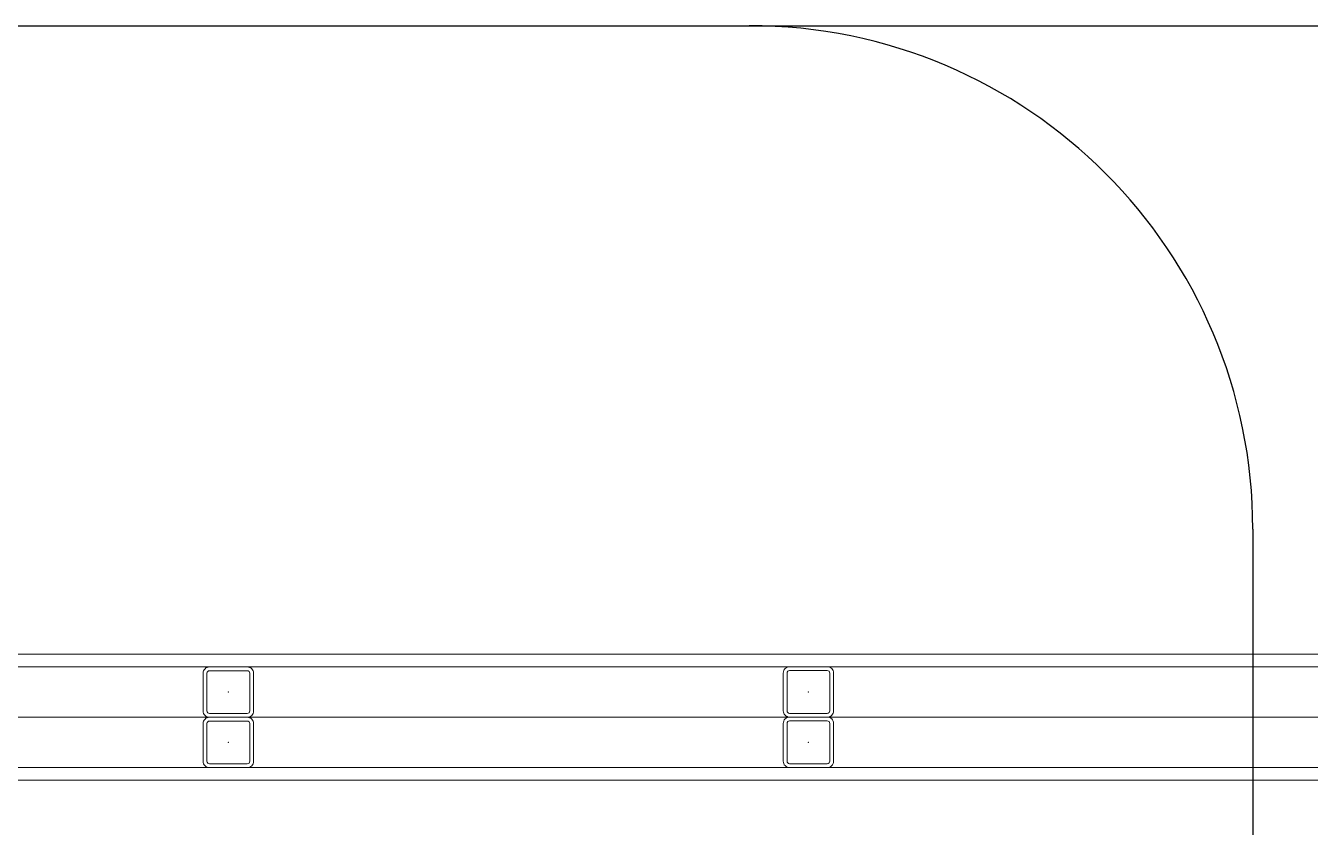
# Model space of a CAD drawing. Extents: x -3709 to 34962, y 0 to 8245.
# Drawn here: x 3142.9 to 3244.9, y 3108.7 to 3172.4 of the extents above; entities that cross this region are included whole.
import ezdxf

# ---------------------------------------------------------------- set-up
doc = ezdxf.new("R2010")
doc.units = 0
doc.layers.get('0').update_dxf_attribs({"color": 9, "lineweight": 9})
for name, color, linetype, lineweight in [('06D', 9, 'Continuous', 9), ('10', 9, 'Continuous', 9), ('11', 9, 'Continuous', 9), ('33', 9, 'BATTING', 9), ('E-MODÜL HATTI', 6, 'Continuous', 30)]:
    doc.layers.add(name, color=color, linetype=linetype, lineweight=lineweight)
doc.linetypes.add('BATTING', pattern='A,0.0001,-0.1,[134,ltypeshp.shx,S=0.1,R=0,X=-0.1,Y=0],-0.2,[134,ltypeshp.shx,S=0.1,R=180,X=0.1,Y=0],-0.1', length=0.4001)

# ---------------------------------------------------------------- blocks, each defined once
blk = doc.blocks.new('Prf-40x40')
for points in [[(1.5, -2), (-1.5, -2, -0.414214), (-2, -1.5), (-2, 1.5, -0.414214), (-1.5, 2), (1.5, 2, -0.414214), (2, 1.5), (2, -1.5, -0.414214)], [(1.5, -1.7), (-1.5, -1.7, -0.414214), (-1.7, -1.5), (-1.7, 1.5, -0.414214), (-1.5, 1.7), (1.5, 1.7, -0.414214), (1.7, 1.5), (1.7, -1.5, -0.414214)]]:
    blk.add_lwpolyline(points, format="xyb", close=True)
blk.add_point((0, 0))

msp = doc.modelspace()

# ---------------------------------------------------------------- linework, layer by layer
at = {"layer": '06D'}
msp.add_lwpolyline([(2880.84, 3117.5), (3447.84, 3117.5)], dxfattribs=at)
at = {"layer": '11'}
for points in [[(2880.84, 3121.5), (2880.84, 3122.5), (3452.84, 3122.5), (3452.84, 3121.5)], [(2880.84, 3112.5), (2880.84, 3113.5), (3452.84, 3113.5), (3452.84, 3112.5)]]:
    msp.add_lwpolyline(points, close=True, dxfattribs=at)
at = {"layer": '33', "ltscale": 0.3}
msp.add_lwpolyline([(2880.94, 3117.5), (3447.84, 3117.5)], dxfattribs=at)
at = {"layer": 'E-MODÜL HATTI', "ltscale": 50}
for p, q in [((2986.7, 3172.42), (3401.46, 3172.42)), ((3240.36, 3132.42), (3240.36, 974.04))]:
    msp.add_line(p, q, dxfattribs=at)
msp.add_arc((3200.36, 3132.42), 40, 0, 90, dxfattribs=at)

# ---------------------------------------------------------------- block references
at = {"layer": '10', "xscale": -1}
for p in [(3158.98, 3119.49), (3205.06, 3119.5), (3158.98, 3115.49), (3205.06, 3115.5)]:
    msp.add_blockref('Prf-40x40', p, dxfattribs=at)

doc.saveas('drawing.dxf')
